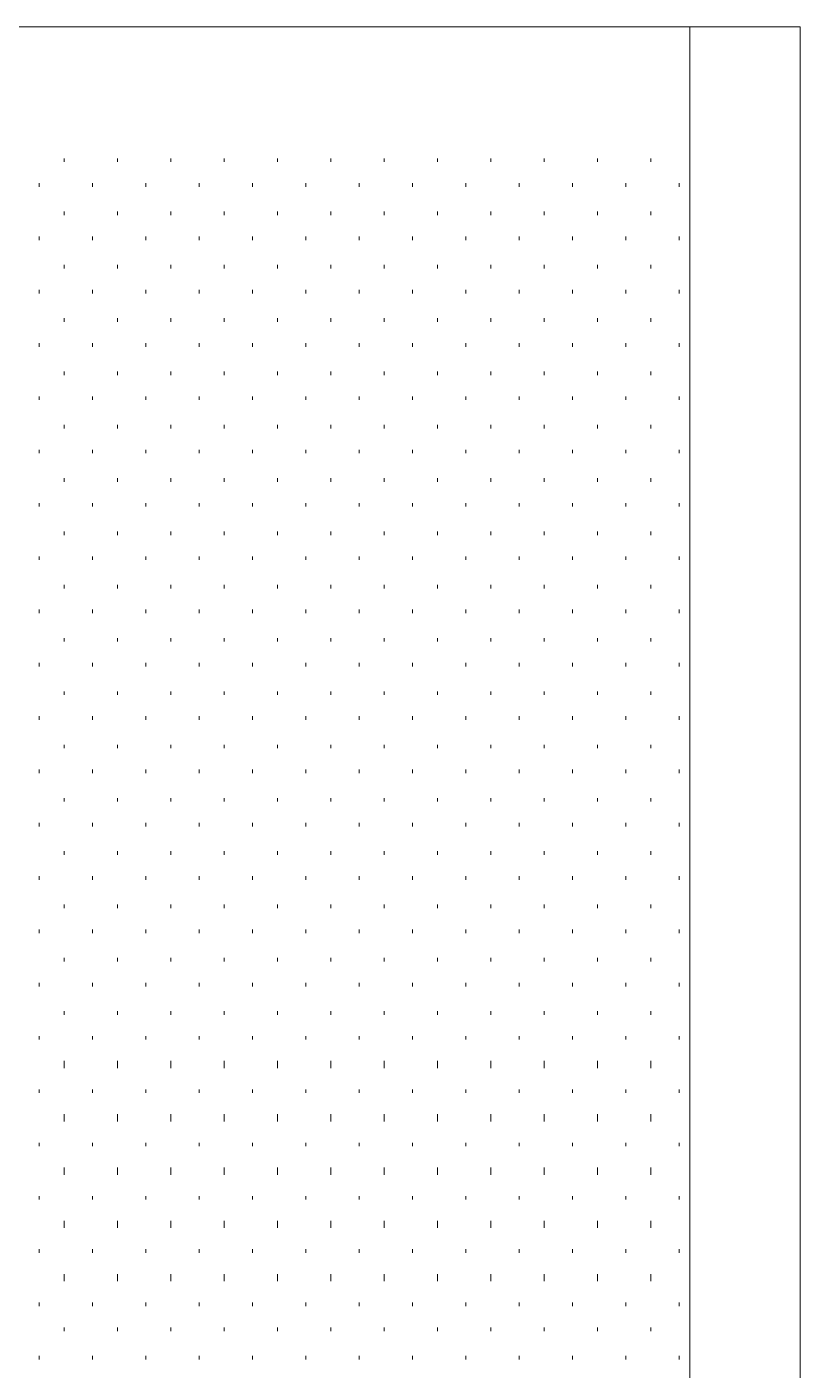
# Model space of a CAD drawing. Header units: inches. Extents: x -6061 to 13621, y -296 to 7483.
# Drawn here: x -5233.08 to -5215.66, y -122.81 to -92.54 of the extents above; entities that cross this region are included whole.
import ezdxf

# ---------------------------------------------------------------- set-up
doc = ezdxf.new("R2010")
doc.units = ezdxf.units.IN
doc.header["$MEASUREMENT"] = 0
doc.layers.get('0').update_dxf_attribs({"linetype": 'CONTINUOUS'})

msp = doc.modelspace()

# ---------------------------------------------------------------- linework, layer by layer
at = {"color": 7, "linetype": 'Continuous', "lineweight": 18, "true_color": 0x000007}
for p in [(-5323.62538, -92.53575), (-5215.66338, -184.55973)]:
    msp.add_line(p, (-5215.66338, -92.53575), dxfattribs=at)
at = {"color": 7, "linetype": 'Continuous', "lineweight": 9, "true_color": 0x000007}
for p, q in [((-5218.14619, -92.53575), (-5254.18691, -92.53575)), ((-5218.14619, -92.53575), (-5218.14619, -95.01855)), ((-5218.14619, -92.53575), (-5215.66338, -92.53575)), ((-5218.14619, -184.55973), (-5218.14619, -92.53575)), ((-5215.66338, -184.55973), (-5215.66338, -92.53575)), ((-5218.14619, -184.55973), (-5218.14619, -95.01855))]:
    msp.add_line(p, q, dxfattribs=at)
at = {"color": 7, "linetype": 'Continuous', "lineweight": 9, "true_color": 0xffffff}
for p, q in [((-5232.24212, -95.57919), (-5232.24212, -95.4991)), ((-5231.04076, -95.57919), (-5231.04076, -95.4991)), ((-5229.8394, -95.57919), (-5229.8394, -95.4991)), ((-5228.63805, -95.57919), (-5228.63805, -95.4991)), ((-5227.43669, -95.57919), (-5227.43669, -95.4991)), ((-5226.23533, -95.57919), (-5226.23533, -95.4991)), ((-5225.03397, -95.57919), (-5225.03397, -95.4991)), ((-5223.83262, -95.57919), (-5223.83262, -95.4991)), ((-5222.63126, -95.57919), (-5222.63126, -95.4991)), ((-5221.4299, -95.57919), (-5221.4299, -95.4991)), ((-5220.22854, -95.57919), (-5220.22854, -95.4991)), ((-5219.02719, -95.57919), (-5219.02719, -95.4991)), ((-5232.80275, -96.13982), (-5232.80275, -96.05973)), ((-5231.60139, -96.13982), (-5231.60139, -96.05973)), ((-5230.40004, -96.13982), (-5230.40004, -96.05973)), ((-5229.19868, -96.13982), (-5229.19868, -96.05973)), ((-5227.99732, -96.13982), (-5227.99732, -96.05973)), ((-5226.79596, -96.13982), (-5226.79596, -96.05973)), ((-5225.59461, -96.13982), (-5225.59461, -96.05973)), ((-5224.39325, -96.13982), (-5224.39325, -96.05973)), ((-5223.19189, -96.13982), (-5223.19189, -96.05973)), ((-5221.99053, -96.13982), (-5221.99053, -96.05973)), ((-5220.78918, -96.13982), (-5220.78918, -96.05973)), ((-5219.58782, -96.13982), (-5219.58782, -96.05973)), ((-5218.38646, -96.13982), (-5218.38646, -96.05973)), ((-5232.24212, -96.78054), (-5232.24212, -96.70045)), ((-5231.04076, -96.78054), (-5231.04076, -96.70045)), ((-5229.8394, -96.78054), (-5229.8394, -96.70045)), ((-5228.63805, -96.78054), (-5228.63805, -96.70045)), ((-5227.43669, -96.78054), (-5227.43669, -96.70045)), ((-5226.23533, -96.78054), (-5226.23533, -96.70045)), ((-5225.03397, -96.78054), (-5225.03397, -96.70045)), ((-5223.83262, -96.78054), (-5223.83262, -96.70045)), ((-5222.63126, -96.78054), (-5222.63126, -96.70045)), ((-5221.4299, -96.78054), (-5221.4299, -96.70045)), ((-5220.22854, -96.78054), (-5220.22854, -96.70045)), ((-5219.02719, -96.78054), (-5219.02719, -96.70045)), ((-5232.80275, -97.34118), (-5232.80275, -97.26109)), ((-5231.60139, -97.34118), (-5231.60139, -97.26109)), ((-5230.40004, -97.34118), (-5230.40004, -97.26109)), ((-5229.19868, -97.34118), (-5229.19868, -97.26109)), ((-5227.99732, -97.34118), (-5227.99732, -97.26109)), ((-5226.79596, -97.34118), (-5226.79596, -97.26109)), ((-5225.59461, -97.34118), (-5225.59461, -97.26109)), ((-5224.39325, -97.34118), (-5224.39325, -97.26109)), ((-5223.19189, -97.34118), (-5223.19189, -97.26109)), ((-5221.99053, -97.34118), (-5221.99053, -97.26109)), ((-5220.78918, -97.34118), (-5220.78918, -97.26109)), ((-5219.58782, -97.34118), (-5219.58782, -97.26109)), ((-5218.38646, -97.34118), (-5218.38646, -97.26109)), ((-5232.24212, -97.9819), (-5232.24212, -97.90181)), ((-5231.04076, -97.9819), (-5231.04076, -97.90181)), ((-5229.8394, -97.9819), (-5229.8394, -97.90181)), ((-5228.63805, -97.9819), (-5228.63805, -97.90181)), ((-5227.43669, -97.9819), (-5227.43669, -97.90181)), ((-5226.23533, -97.9819), (-5226.23533, -97.90181)), ((-5225.03397, -97.9819), (-5225.03397, -97.90181)), ((-5223.83262, -97.9819), (-5223.83262, -97.90181)), ((-5222.63126, -97.9819), (-5222.63126, -97.90181)), ((-5221.4299, -97.9819), (-5221.4299, -97.90181)), ((-5220.22854, -97.9819), (-5220.22854, -97.90181)), ((-5219.02719, -97.9819), (-5219.02719, -97.90181)), ((-5232.80275, -98.54253), (-5232.80275, -98.46244)), ((-5231.60139, -98.54253), (-5231.60139, -98.46244)), ((-5230.40004, -98.54253), (-5230.40004, -98.46244)), ((-5229.19868, -98.54253), (-5229.19868, -98.46244)), ((-5227.99732, -98.54253), (-5227.99732, -98.46244)), ((-5226.79596, -98.54253), (-5226.79596, -98.46244)), ((-5225.59461, -98.54253), (-5225.59461, -98.46244)), ((-5224.39325, -98.54253), (-5224.39325, -98.46244)), ((-5223.19189, -98.54253), (-5223.19189, -98.46244)), ((-5221.99053, -98.54253), (-5221.99053, -98.46244)), ((-5220.78918, -98.54253), (-5220.78918, -98.46244)), ((-5219.58782, -98.54253), (-5219.58782, -98.46244)), ((-5218.38646, -98.54253), (-5218.38646, -98.46244)), ((-5232.24212, -99.18326), (-5232.24212, -99.10317)), ((-5231.04076, -99.18326), (-5231.04076, -99.10317)), ((-5229.8394, -99.18326), (-5229.8394, -99.10317)), ((-5228.63805, -99.18326), (-5228.63805, -99.10317)), ((-5227.43669, -99.18326), (-5227.43669, -99.10317)), ((-5226.23533, -99.18326), (-5226.23533, -99.10317)), ((-5225.03397, -99.18326), (-5225.03397, -99.10317)), ((-5223.83262, -99.18326), (-5223.83262, -99.10317)), ((-5222.63126, -99.18326), (-5222.63126, -99.10317)), ((-5221.4299, -99.18326), (-5221.4299, -99.10317)), ((-5220.22854, -99.18326), (-5220.22854, -99.10317)), ((-5219.02719, -99.18326), (-5219.02719, -99.10317)), ((-5232.80275, -99.74389), (-5232.80275, -99.6638)), ((-5231.60139, -99.74389), (-5231.60139, -99.6638)), ((-5230.40004, -99.74389), (-5230.40004, -99.6638)), ((-5229.19868, -99.74389), (-5229.19868, -99.6638)), ((-5227.99732, -99.74389), (-5227.99732, -99.6638)), ((-5226.79596, -99.74389), (-5226.79596, -99.6638)), ((-5225.59461, -99.74389), (-5225.59461, -99.6638)), ((-5224.39325, -99.74389), (-5224.39325, -99.6638)), ((-5223.19189, -99.74389), (-5223.19189, -99.6638)), ((-5221.99053, -99.74389), (-5221.99053, -99.6638)), ((-5220.78918, -99.74389), (-5220.78918, -99.6638)), ((-5219.58782, -99.74389), (-5219.58782, -99.6638)), ((-5218.38646, -99.74389), (-5218.38646, -99.6638)), ((-5232.24212, -100.38462), (-5232.24212, -100.30453)), ((-5231.04076, -100.38462), (-5231.04076, -100.30453)), ((-5229.8394, -100.38462), (-5229.8394, -100.30453)), ((-5228.63805, -100.38462), (-5228.63805, -100.30453)), ((-5227.43669, -100.38462), (-5227.43669, -100.30453)), ((-5226.23533, -100.38462), (-5226.23533, -100.30453)), ((-5225.03397, -100.38462), (-5225.03397, -100.30453)), ((-5223.83262, -100.38462), (-5223.83262, -100.30453)), ((-5222.63126, -100.38462), (-5222.63126, -100.30453)), ((-5221.4299, -100.38462), (-5221.4299, -100.30453)), ((-5220.22854, -100.38462), (-5220.22854, -100.30453)), ((-5219.02719, -100.38462), (-5219.02719, -100.30453)), ((-5232.80275, -100.94525), (-5232.80275, -100.86516)), ((-5231.60139, -100.94525), (-5231.60139, -100.86516)), ((-5230.40004, -100.94525), (-5230.40004, -100.86516)), ((-5229.19868, -100.94525), (-5229.19868, -100.86516)), ((-5227.99732, -100.94525), (-5227.99732, -100.86516)), ((-5226.79596, -100.94525), (-5226.79596, -100.86516)), ((-5225.59461, -100.94525), (-5225.59461, -100.86516)), ((-5224.39325, -100.94525), (-5224.39325, -100.86516)), ((-5223.19189, -100.94525), (-5223.19189, -100.86516)), ((-5221.99053, -100.94525), (-5221.99053, -100.86516)), ((-5220.78918, -100.94525), (-5220.78918, -100.86516)), ((-5219.58782, -100.94525), (-5219.58782, -100.86516)), ((-5218.38646, -100.94525), (-5218.38646, -100.86516)), ((-5232.24212, -101.58597), (-5232.24212, -101.50588)), ((-5231.04076, -101.58597), (-5231.04076, -101.50588)), ((-5229.8394, -101.58597), (-5229.8394, -101.50588)), ((-5228.63805, -101.58597), (-5228.63805, -101.50588)), ((-5227.43669, -101.58597), (-5227.43669, -101.50588)), ((-5226.23533, -101.58597), (-5226.23533, -101.50588)), ((-5225.03397, -101.58597), (-5225.03397, -101.50588)), ((-5223.83262, -101.58597), (-5223.83262, -101.50588)), ((-5222.63126, -101.58597), (-5222.63126, -101.50588)), ((-5221.4299, -101.58597), (-5221.4299, -101.50588)), ((-5220.22854, -101.58597), (-5220.22854, -101.50588)), ((-5219.02719, -101.58597), (-5219.02719, -101.50588)), ((-5232.80275, -102.14661), (-5232.80275, -102.06652)), ((-5231.60139, -102.14661), (-5231.60139, -102.06652)), ((-5230.40004, -102.14661), (-5230.40004, -102.06652)), ((-5229.19868, -102.14661), (-5229.19868, -102.06652)), ((-5227.99732, -102.14661), (-5227.99732, -102.06652)), ((-5226.79596, -102.14661), (-5226.79596, -102.06652)), ((-5225.59461, -102.14661), (-5225.59461, -102.06652)), ((-5224.39325, -102.14661), (-5224.39325, -102.06652)), ((-5223.19189, -102.14661), (-5223.19189, -102.06652)), ((-5221.99053, -102.14661), (-5221.99053, -102.06652)), ((-5220.78918, -102.14661), (-5220.78918, -102.06652)), ((-5219.58782, -102.14661), (-5219.58782, -102.06652)), ((-5218.38646, -102.14661), (-5218.38646, -102.06652)), ((-5232.24212, -102.78733), (-5232.24212, -102.70724)), ((-5231.04076, -102.78733), (-5231.04076, -102.70724)), ((-5229.8394, -102.78733), (-5229.8394, -102.70724)), ((-5228.63805, -102.78733), (-5228.63805, -102.70724)), ((-5227.43669, -102.78733), (-5227.43669, -102.70724)), ((-5226.23533, -102.78733), (-5226.23533, -102.70724)), ((-5225.03397, -102.78733), (-5225.03397, -102.70724)), ((-5223.83262, -102.78733), (-5223.83262, -102.70724)), ((-5222.63126, -102.78733), (-5222.63126, -102.70724)), ((-5221.4299, -102.78733), (-5221.4299, -102.70724)), ((-5220.22854, -102.78733), (-5220.22854, -102.70724)), ((-5219.02719, -102.78733), (-5219.02719, -102.70724)), ((-5232.80275, -103.34796), (-5232.80275, -103.26787)), ((-5231.60139, -103.34796), (-5231.60139, -103.26787)), ((-5230.40004, -103.34796), (-5230.40004, -103.26787)), ((-5229.19868, -103.34796), (-5229.19868, -103.26787)), ((-5227.99732, -103.34796), (-5227.99732, -103.26787)), ((-5226.79596, -103.34796), (-5226.79596, -103.26787)), ((-5225.59461, -103.34796), (-5225.59461, -103.26787)), ((-5224.39325, -103.34796), (-5224.39325, -103.26787)), ((-5223.19189, -103.34796), (-5223.19189, -103.26787)), ((-5221.99053, -103.34796), (-5221.99053, -103.26787)), ((-5220.78918, -103.34796), (-5220.78918, -103.26787)), ((-5219.58782, -103.34796), (-5219.58782, -103.26787)), ((-5218.38646, -103.34796), (-5218.38646, -103.26787)), ((-5232.24212, -103.98869), (-5232.24212, -103.9086)), ((-5231.04076, -103.98869), (-5231.04076, -103.9086)), ((-5229.8394, -103.98869), (-5229.8394, -103.9086)), ((-5228.63805, -103.98869), (-5228.63805, -103.9086)), ((-5227.43669, -103.98869), (-5227.43669, -103.9086)), ((-5226.23533, -103.98869), (-5226.23533, -103.9086)), ((-5225.03397, -103.98869), (-5225.03397, -103.9086)), ((-5223.83262, -103.98869), (-5223.83262, -103.9086)), ((-5222.63126, -103.98869), (-5222.63126, -103.9086)), ((-5221.4299, -103.98869), (-5221.4299, -103.9086)), ((-5220.22854, -103.98869), (-5220.22854, -103.9086)), ((-5219.02719, -103.98869), (-5219.02719, -103.9086)), ((-5232.80275, -104.54932), (-5232.80275, -104.46923)), ((-5231.60139, -104.54932), (-5231.60139, -104.46923)), ((-5230.40004, -104.54932), (-5230.40004, -104.46923)), ((-5229.19868, -104.54932), (-5229.19868, -104.46923)), ((-5227.99732, -104.54932), (-5227.99732, -104.46923)), ((-5226.79596, -104.54932), (-5226.79596, -104.46923)), ((-5225.59461, -104.54932), (-5225.59461, -104.46923)), ((-5224.39325, -104.54932), (-5224.39325, -104.46923)), ((-5223.19189, -104.54932), (-5223.19189, -104.46923)), ((-5221.99053, -104.54932), (-5221.99053, -104.46923)), ((-5220.78918, -104.54932), (-5220.78918, -104.46923)), ((-5219.58782, -104.54932), (-5219.58782, -104.46923)), ((-5218.38646, -104.54932), (-5218.38646, -104.46923)), ((-5232.24212, -105.19005), (-5232.24212, -105.10995)), ((-5231.04076, -105.19005), (-5231.04076, -105.10995)), ((-5229.8394, -105.19005), (-5229.8394, -105.10995)), ((-5228.63805, -105.19005), (-5228.63805, -105.10995)), ((-5227.43669, -105.19005), (-5227.43669, -105.10995)), ((-5226.23533, -105.19005), (-5226.23533, -105.10995)), ((-5225.03397, -105.19005), (-5225.03397, -105.10995)), ((-5223.83262, -105.19005), (-5223.83262, -105.10995)), ((-5222.63126, -105.19005), (-5222.63126, -105.10995)), ((-5221.4299, -105.19005), (-5221.4299, -105.10995)), ((-5220.22854, -105.19005), (-5220.22854, -105.10995)), ((-5219.02719, -105.19005), (-5219.02719, -105.10995)), ((-5232.80275, -105.75068), (-5232.80275, -105.67059)), ((-5231.60139, -105.75068), (-5231.60139, -105.67059)), ((-5230.40004, -105.75068), (-5230.40004, -105.67059)), ((-5229.19868, -105.75068), (-5229.19868, -105.67059)), ((-5227.99732, -105.75068), (-5227.99732, -105.67059)), ((-5226.79596, -105.75068), (-5226.79596, -105.67059)), ((-5225.59461, -105.75068), (-5225.59461, -105.67059)), ((-5224.39325, -105.75068), (-5224.39325, -105.67059)), ((-5223.19189, -105.75068), (-5223.19189, -105.67059)), ((-5221.99053, -105.75068), (-5221.99053, -105.67059)), ((-5220.78918, -105.75068), (-5220.78918, -105.67059)), ((-5219.58782, -105.75068), (-5219.58782, -105.67059)), ((-5218.38646, -105.75068), (-5218.38646, -105.67059)), ((-5232.24212, -106.3914), (-5232.24212, -106.31131)), ((-5231.04076, -106.3914), (-5231.04076, -106.31131)), ((-5229.8394, -106.3914), (-5229.8394, -106.31131)), ((-5228.63805, -106.3914), (-5228.63805, -106.31131)), ((-5227.43669, -106.3914), (-5227.43669, -106.31131)), ((-5226.23533, -106.3914), (-5226.23533, -106.31131)), ((-5225.03397, -106.3914), (-5225.03397, -106.31131)), ((-5223.83262, -106.3914), (-5223.83262, -106.31131)), ((-5222.63126, -106.3914), (-5222.63126, -106.31131)), ((-5221.4299, -106.3914), (-5221.4299, -106.31131)), ((-5220.22854, -106.3914), (-5220.22854, -106.31131)), ((-5219.02719, -106.3914), (-5219.02719, -106.31131)), ((-5232.80275, -106.95204), (-5232.80275, -106.87195)), ((-5231.60139, -106.95204), (-5231.60139, -106.87195)), ((-5230.40004, -106.95204), (-5230.40004, -106.87195)), ((-5229.19868, -106.95204), (-5229.19868, -106.87195)), ((-5227.99732, -106.95204), (-5227.99732, -106.87195)), ((-5226.79596, -106.95204), (-5226.79596, -106.87195)), ((-5225.59461, -106.95204), (-5225.59461, -106.87195)), ((-5224.39325, -106.95204), (-5224.39325, -106.87195)), ((-5223.19189, -106.95204), (-5223.19189, -106.87195)), ((-5221.99053, -106.95204), (-5221.99053, -106.87195)), ((-5220.78918, -106.95204), (-5220.78918, -106.87195)), ((-5219.58782, -106.95204), (-5219.58782, -106.87195)), ((-5218.38646, -106.95204), (-5218.38646, -106.87195)), ((-5232.24212, -107.59276), (-5232.24212, -107.51267)), ((-5231.04076, -107.59276), (-5231.04076, -107.51267)), ((-5229.8394, -107.59276), (-5229.8394, -107.51267)), ((-5228.63805, -107.59276), (-5228.63805, -107.51267)), ((-5227.43669, -107.59276), (-5227.43669, -107.51267)), ((-5226.23533, -107.59276), (-5226.23533, -107.51267)), ((-5225.03397, -107.59276), (-5225.03397, -107.51267)), ((-5223.83262, -107.59276), (-5223.83262, -107.51267)), ((-5222.63126, -107.59276), (-5222.63126, -107.51267)), ((-5221.4299, -107.59276), (-5221.4299, -107.51267)), ((-5220.22854, -107.59276), (-5220.22854, -107.51267)), ((-5219.02719, -107.59276), (-5219.02719, -107.51267)), ((-5232.80275, -108.15339), (-5232.80275, -108.0733)), ((-5231.60139, -108.15339), (-5231.60139, -108.0733)), ((-5230.40004, -108.15339), (-5230.40004, -108.0733)), ((-5229.19868, -108.15339), (-5229.19868, -108.0733)), ((-5227.99732, -108.15339), (-5227.99732, -108.0733)), ((-5226.79596, -108.15339), (-5226.79596, -108.0733)), ((-5225.59461, -108.15339), (-5225.59461, -108.0733)), ((-5224.39325, -108.15339), (-5224.39325, -108.0733)), ((-5223.19189, -108.15339), (-5223.19189, -108.0733)), ((-5221.99053, -108.15339), (-5221.99053, -108.0733)), ((-5220.78918, -108.15339), (-5220.78918, -108.0733)), ((-5219.58782, -108.15339), (-5219.58782, -108.0733)), ((-5218.38646, -108.15339), (-5218.38646, -108.0733)), ((-5232.24212, -108.79412), (-5232.24212, -108.71403)), ((-5231.04076, -108.79412), (-5231.04076, -108.71403)), ((-5229.8394, -108.79412), (-5229.8394, -108.71403)), ((-5228.63805, -108.79412), (-5228.63805, -108.71403)), ((-5227.43669, -108.79412), (-5227.43669, -108.71403)), ((-5226.23533, -108.79412), (-5226.23533, -108.71403)), ((-5225.03397, -108.79412), (-5225.03397, -108.71403)), ((-5223.83262, -108.79412), (-5223.83262, -108.71403)), ((-5222.63126, -108.79412), (-5222.63126, -108.71403)), ((-5221.4299, -108.79412), (-5221.4299, -108.71403)), ((-5220.22854, -108.79412), (-5220.22854, -108.71403)), ((-5219.02719, -108.79412), (-5219.02719, -108.71403)), ((-5232.80275, -109.35475), (-5232.80275, -109.27466)), ((-5231.60139, -109.35475), (-5231.60139, -109.27466)), ((-5230.40004, -109.35475), (-5230.40004, -109.27466)), ((-5229.19868, -109.35475), (-5229.19868, -109.27466)), ((-5227.99732, -109.35475), (-5227.99732, -109.27466)), ((-5226.79596, -109.35475), (-5226.79596, -109.27466)), ((-5225.59461, -109.35475), (-5225.59461, -109.27466)), ((-5224.39325, -109.35475), (-5224.39325, -109.27466)), ((-5223.19189, -109.35475), (-5223.19189, -109.27466)), ((-5221.99053, -109.35475), (-5221.99053, -109.27466)), ((-5220.78918, -109.35475), (-5220.78918, -109.27466)), ((-5219.58782, -109.35475), (-5219.58782, -109.27466)), ((-5218.38646, -109.35475), (-5218.38646, -109.27466)), ((-5232.24212, -109.99548), (-5232.24212, -109.91538)), ((-5231.04076, -109.99548), (-5231.04076, -109.91538)), ((-5229.8394, -109.99548), (-5229.8394, -109.91538)), ((-5228.63805, -109.99548), (-5228.63805, -109.91538)), ((-5227.43669, -109.99548), (-5227.43669, -109.91538)), ((-5226.23533, -109.99548), (-5226.23533, -109.91538)), ((-5225.03397, -109.99548), (-5225.03397, -109.91538)), ((-5223.83262, -109.99548), (-5223.83262, -109.91538)), ((-5222.63126, -109.99548), (-5222.63126, -109.91538)), ((-5221.4299, -109.99548), (-5221.4299, -109.91538)), ((-5220.22854, -109.99548), (-5220.22854, -109.91538)), ((-5219.02719, -109.99548), (-5219.02719, -109.91538)), ((-5232.80275, -110.55611), (-5232.80275, -110.47602)), ((-5231.60139, -110.55611), (-5231.60139, -110.47602)), ((-5230.40004, -110.55611), (-5230.40004, -110.47602)), ((-5229.19868, -110.55611), (-5229.19868, -110.47602)), ((-5227.99732, -110.55611), (-5227.99732, -110.47602)), ((-5226.79596, -110.55611), (-5226.79596, -110.47602)), ((-5225.59461, -110.55611), (-5225.59461, -110.47602)), ((-5224.39325, -110.55611), (-5224.39325, -110.47602)), ((-5223.19189, -110.55611), (-5223.19189, -110.47602)), ((-5221.99053, -110.55611), (-5221.99053, -110.47602)), ((-5220.78918, -110.55611), (-5220.78918, -110.47602)), ((-5219.58782, -110.55611), (-5219.58782, -110.47602)), ((-5218.38646, -110.55611), (-5218.38646, -110.47602)), ((-5232.24212, -111.19683), (-5232.24212, -111.11674)), ((-5231.04076, -111.19683), (-5231.04076, -111.11674)), ((-5229.8394, -111.19683), (-5229.8394, -111.11674)), ((-5228.63805, -111.19683), (-5228.63805, -111.11674)), ((-5227.43669, -111.19683), (-5227.43669, -111.11674)), ((-5226.23533, -111.19683), (-5226.23533, -111.11674)), ((-5225.03397, -111.19683), (-5225.03397, -111.11674)), ((-5223.83262, -111.19683), (-5223.83262, -111.11674)), ((-5222.63126, -111.19683), (-5222.63126, -111.11674)), ((-5221.4299, -111.19683), (-5221.4299, -111.11674)), ((-5220.22854, -111.19683), (-5220.22854, -111.11674)), ((-5219.02719, -111.19683), (-5219.02719, -111.11674)), ((-5232.80275, -111.75747), (-5232.80275, -111.67738)), ((-5231.60139, -111.75747), (-5231.60139, -111.67738)), ((-5230.40004, -111.75747), (-5230.40004, -111.67738)), ((-5229.19868, -111.75747), (-5229.19868, -111.67738)), ((-5227.99732, -111.75747), (-5227.99732, -111.67738)), ((-5226.79596, -111.75747), (-5226.79596, -111.67738)), ((-5225.59461, -111.75747), (-5225.59461, -111.67738)), ((-5224.39325, -111.75747), (-5224.39325, -111.67738)), ((-5223.19189, -111.75747), (-5223.19189, -111.67738)), ((-5221.99053, -111.75747), (-5221.99053, -111.67738)), ((-5220.78918, -111.75747), (-5220.78918, -111.67738)), ((-5219.58782, -111.75747), (-5219.58782, -111.67738)), ((-5218.38646, -111.75747), (-5218.38646, -111.67738)), ((-5232.24212, -112.39819), (-5232.24212, -112.3181)), ((-5231.04076, -112.39819), (-5231.04076, -112.3181)), ((-5229.8394, -112.39819), (-5229.8394, -112.3181)), ((-5228.63805, -112.39819), (-5228.63805, -112.3181)), ((-5227.43669, -112.39819), (-5227.43669, -112.3181)), ((-5226.23533, -112.39819), (-5226.23533, -112.3181)), ((-5225.03397, -112.39819), (-5225.03397, -112.3181)), ((-5223.83262, -112.39819), (-5223.83262, -112.3181)), ((-5222.63126, -112.39819), (-5222.63126, -112.3181)), ((-5221.4299, -112.39819), (-5221.4299, -112.3181)), ((-5220.22854, -112.39819), (-5220.22854, -112.3181)), ((-5219.02719, -112.39819), (-5219.02719, -112.3181)), ((-5232.80275, -112.95882), (-5232.80275, -112.87873)), ((-5231.60139, -112.95882), (-5231.60139, -112.87873)), ((-5230.40004, -112.95882), (-5230.40004, -112.87873)), ((-5229.19868, -112.95882), (-5229.19868, -112.87873)), ((-5227.99732, -112.95882), (-5227.99732, -112.87873)), ((-5226.79596, -112.95882), (-5226.79596, -112.87873)), ((-5225.59461, -112.95882), (-5225.59461, -112.87873)), ((-5224.39325, -112.95882), (-5224.39325, -112.87873)), ((-5223.19189, -112.95882), (-5223.19189, -112.87873)), ((-5221.99053, -112.95882), (-5221.99053, -112.87873)), ((-5220.78918, -112.95882), (-5220.78918, -112.87873)), ((-5219.58782, -112.95882), (-5219.58782, -112.87873)), ((-5218.38646, -112.95882), (-5218.38646, -112.87873)), ((-5232.24212, -113.59955), (-5232.24212, -113.51946)), ((-5231.04076, -113.59955), (-5231.04076, -113.51946)), ((-5229.8394, -113.59955), (-5229.8394, -113.51946)), ((-5228.63805, -113.59955), (-5228.63805, -113.51946)), ((-5227.43669, -113.59955), (-5227.43669, -113.51946)), ((-5226.23533, -113.59955), (-5226.23533, -113.51946)), ((-5225.03397, -113.59955), (-5225.03397, -113.51946)), ((-5223.83262, -113.59955), (-5223.83262, -113.51946)), ((-5222.63126, -113.59955), (-5222.63126, -113.51946)), ((-5221.4299, -113.59955), (-5221.4299, -113.51946)), ((-5220.22854, -113.59955), (-5220.22854, -113.51946)), ((-5219.02719, -113.59955), (-5219.02719, -113.51946)), ((-5232.80275, -114.16018), (-5232.80275, -114.08009)), ((-5231.60139, -114.16018), (-5231.60139, -114.08009)), ((-5230.40004, -114.16018), (-5230.40004, -114.08009)), ((-5229.19868, -114.16018), (-5229.19868, -114.08009)), ((-5227.99732, -114.16018), (-5227.99732, -114.08009)), ((-5226.79596, -114.16018), (-5226.79596, -114.08009)), ((-5225.59461, -114.16018), (-5225.59461, -114.08009)), ((-5224.39325, -114.16018), (-5224.39325, -114.08009)), ((-5223.19189, -114.16018), (-5223.19189, -114.08009)), ((-5221.99053, -114.16018), (-5221.99053, -114.08009)), ((-5220.78918, -114.16018), (-5220.78918, -114.08009)), ((-5219.58782, -114.16018), (-5219.58782, -114.08009)), ((-5218.38646, -114.16018), (-5218.38646, -114.08009)), ((-5232.24212, -114.80091), (-5232.24212, -114.72081)), ((-5231.04076, -114.80091), (-5231.04076, -114.72081)), ((-5229.8394, -114.80091), (-5229.8394, -114.72081)), ((-5228.63805, -114.80091), (-5228.63805, -114.72081)), ((-5227.43669, -114.80091), (-5227.43669, -114.72081)), ((-5226.23533, -114.80091), (-5226.23533, -114.72081)), ((-5225.03397, -114.80091), (-5225.03397, -114.72081)), ((-5223.83262, -114.80091), (-5223.83262, -114.72081)), ((-5222.63126, -114.80091), (-5222.63126, -114.72081)), ((-5221.4299, -114.80091), (-5221.4299, -114.72081)), ((-5220.22854, -114.80091), (-5220.22854, -114.72081)), ((-5219.02719, -114.80091), (-5219.02719, -114.72081)), ((-5232.80275, -115.36154), (-5232.80275, -115.28145)), ((-5231.60139, -115.36154), (-5231.60139, -115.28145)), ((-5230.40004, -115.36154), (-5230.40004, -115.28145)), ((-5229.19868, -115.36154), (-5229.19868, -115.28145)), ((-5227.99732, -115.36154), (-5227.99732, -115.28145)), ((-5226.79596, -115.36154), (-5226.79596, -115.28145)), ((-5225.59461, -115.36154), (-5225.59461, -115.28145)), ((-5224.39325, -115.36154), (-5224.39325, -115.28145)), ((-5223.19189, -115.36154), (-5223.19189, -115.28145)), ((-5221.99053, -115.36154), (-5221.99053, -115.28145)), ((-5220.78918, -115.36154), (-5220.78918, -115.28145)), ((-5219.58782, -115.36154), (-5219.58782, -115.28145)), ((-5218.38646, -115.36154), (-5218.38646, -115.28145)), ((-5232.24212, -116.00226), (-5232.24212, -115.84208)), ((-5231.04076, -116.00226), (-5231.04076, -115.84208)), ((-5229.8394, -116.00226), (-5229.8394, -115.84208)), ((-5228.63805, -116.00226), (-5228.63805, -115.84208)), ((-5227.43669, -116.00226), (-5227.43669, -115.84208)), ((-5226.23533, -116.00226), (-5226.23533, -115.84208)), ((-5225.03397, -116.00226), (-5225.03397, -115.84208)), ((-5223.83262, -116.00226), (-5223.83262, -115.84208)), ((-5222.63126, -116.00226), (-5222.63126, -115.84208)), ((-5221.4299, -116.00226), (-5221.4299, -115.84208)), ((-5220.22854, -116.00226), (-5220.22854, -115.84208)), ((-5219.02719, -116.00226), (-5219.02719, -115.84208)), ((-5232.80275, -116.5629), (-5232.80275, -116.48281)), ((-5231.60139, -116.5629), (-5231.60139, -116.48281)), ((-5230.40004, -116.5629), (-5230.40004, -116.48281)), ((-5229.19868, -116.5629), (-5229.19868, -116.48281)), ((-5227.99732, -116.5629), (-5227.99732, -116.48281)), ((-5226.79596, -116.5629), (-5226.79596, -116.48281)), ((-5225.59461, -116.5629), (-5225.59461, -116.48281)), ((-5224.39325, -116.5629), (-5224.39325, -116.48281)), ((-5223.19189, -116.5629), (-5223.19189, -116.48281)), ((-5221.99053, -116.5629), (-5221.99053, -116.48281)), ((-5220.78918, -116.5629), (-5220.78918, -116.48281)), ((-5219.58782, -116.5629), (-5219.58782, -116.48281)), ((-5218.38646, -116.5629), (-5218.38646, -116.48281)), ((-5232.24212, -117.20362), (-5232.24212, -117.04344)), ((-5231.04076, -117.20362), (-5231.04076, -117.04344)), ((-5229.8394, -117.20362), (-5229.8394, -117.04344)), ((-5228.63805, -117.20362), (-5228.63805, -117.04344)), ((-5227.43669, -117.20362), (-5227.43669, -117.04344)), ((-5226.23533, -117.20362), (-5226.23533, -117.04344)), ((-5225.03397, -117.20362), (-5225.03397, -117.04344)), ((-5223.83262, -117.20362), (-5223.83262, -117.04344)), ((-5222.63126, -117.20362), (-5222.63126, -117.04344)), ((-5221.4299, -117.20362), (-5221.4299, -117.04344)), ((-5220.22854, -117.20362), (-5220.22854, -117.04344)), ((-5219.02719, -117.20362), (-5219.02719, -117.04344)), ((-5232.80275, -117.76425), (-5232.80275, -117.68416)), ((-5231.60139, -117.76425), (-5231.60139, -117.68416)), ((-5230.40004, -117.76425), (-5230.40004, -117.68416)), ((-5229.19868, -117.76425), (-5229.19868, -117.68416)), ((-5227.99732, -117.76425), (-5227.99732, -117.68416)), ((-5226.79596, -117.76425), (-5226.79596, -117.68416)), ((-5225.59461, -117.76425), (-5225.59461, -117.68416)), ((-5224.39325, -117.76425), (-5224.39325, -117.68416)), ((-5223.19189, -117.76425), (-5223.19189, -117.68416)), ((-5221.99053, -117.76425), (-5221.99053, -117.68416)), ((-5220.78918, -117.76425), (-5220.78918, -117.68416)), ((-5219.58782, -117.76425), (-5219.58782, -117.68416)), ((-5218.38646, -117.76425), (-5218.38646, -117.68416)), ((-5232.24212, -118.40498), (-5232.24212, -118.2448)), ((-5231.04076, -118.40498), (-5231.04076, -118.2448)), ((-5229.8394, -118.40498), (-5229.8394, -118.2448)), ((-5228.63805, -118.40498), (-5228.63805, -118.2448)), ((-5227.43669, -118.40498), (-5227.43669, -118.2448)), ((-5226.23533, -118.40498), (-5226.23533, -118.2448)), ((-5225.03397, -118.40498), (-5225.03397, -118.2448)), ((-5223.83262, -118.40498), (-5223.83262, -118.2448)), ((-5222.63126, -118.40498), (-5222.63126, -118.2448)), ((-5221.4299, -118.40498), (-5221.4299, -118.2448)), ((-5220.22854, -118.40498), (-5220.22854, -118.2448)), ((-5219.02719, -118.40498), (-5219.02719, -118.2448)), ((-5232.80275, -118.96561), (-5232.80275, -118.88552)), ((-5231.60139, -118.96561), (-5231.60139, -118.88552)), ((-5230.40004, -118.96561), (-5230.40004, -118.88552)), ((-5229.19868, -118.96561), (-5229.19868, -118.88552)), ((-5227.99732, -118.96561), (-5227.99732, -118.88552)), ((-5226.79596, -118.96561), (-5226.79596, -118.88552)), ((-5225.59461, -118.96561), (-5225.59461, -118.88552)), ((-5224.39325, -118.96561), (-5224.39325, -118.88552)), ((-5223.19189, -118.96561), (-5223.19189, -118.88552)), ((-5221.99053, -118.96561), (-5221.99053, -118.88552)), ((-5220.78918, -118.96561), (-5220.78918, -118.88552)), ((-5219.58782, -118.96561), (-5219.58782, -118.88552)), ((-5218.38646, -118.96561), (-5218.38646, -118.88552)), ((-5232.24212, -119.60634), (-5232.24212, -119.44615)), ((-5231.04076, -119.60634), (-5231.04076, -119.44615)), ((-5229.8394, -119.60634), (-5229.8394, -119.44615)), ((-5228.63805, -119.60634), (-5228.63805, -119.44615)), ((-5227.43669, -119.60634), (-5227.43669, -119.44615)), ((-5226.23533, -119.60634), (-5226.23533, -119.44615)), ((-5225.03397, -119.60634), (-5225.03397, -119.44615)), ((-5223.83262, -119.60634), (-5223.83262, -119.44615)), ((-5222.63126, -119.60634), (-5222.63126, -119.44615)), ((-5221.4299, -119.60634), (-5221.4299, -119.44615)), ((-5220.22854, -119.60634), (-5220.22854, -119.44615)), ((-5219.02719, -119.60634), (-5219.02719, -119.44615)), ((-5232.80275, -120.16697), (-5232.80275, -120.08688)), ((-5231.60139, -120.16697), (-5231.60139, -120.08688)), ((-5230.40004, -120.16697), (-5230.40004, -120.08688)), ((-5229.19868, -120.16697), (-5229.19868, -120.08688)), ((-5227.99732, -120.16697), (-5227.99732, -120.08688)), ((-5226.79596, -120.16697), (-5226.79596, -120.08688)), ((-5225.59461, -120.16697), (-5225.59461, -120.08688)), ((-5224.39325, -120.16697), (-5224.39325, -120.08688)), ((-5223.19189, -120.16697), (-5223.19189, -120.08688)), ((-5221.99053, -120.16697), (-5221.99053, -120.08688)), ((-5220.78918, -120.16697), (-5220.78918, -120.08688)), ((-5219.58782, -120.16697), (-5219.58782, -120.08688)), ((-5218.38646, -120.16697), (-5218.38646, -120.08688)), ((-5232.24212, -120.80769), (-5232.24212, -120.64751)), ((-5231.04076, -120.80769), (-5231.04076, -120.64751)), ((-5229.8394, -120.80769), (-5229.8394, -120.64751)), ((-5228.63805, -120.80769), (-5228.63805, -120.64751)), ((-5227.43669, -120.80769), (-5227.43669, -120.64751)), ((-5226.23533, -120.80769), (-5226.23533, -120.64751)), ((-5225.03397, -120.80769), (-5225.03397, -120.64751)), ((-5223.83262, -120.80769), (-5223.83262, -120.64751)), ((-5222.63126, -120.80769), (-5222.63126, -120.64751)), ((-5221.4299, -120.80769), (-5221.4299, -120.64751)), ((-5220.22854, -120.80769), (-5220.22854, -120.64751)), ((-5219.02719, -120.80769), (-5219.02719, -120.64751)), ((-5232.80275, -121.36833), (-5232.80275, -121.28824)), ((-5231.60139, -121.36833), (-5231.60139, -121.28824)), ((-5230.40004, -121.36833), (-5230.40004, -121.28824)), ((-5229.19868, -121.36833), (-5229.19868, -121.28824)), ((-5227.99732, -121.36833), (-5227.99732, -121.28824)), ((-5226.79596, -121.36833), (-5226.79596, -121.28824)), ((-5225.59461, -121.36833), (-5225.59461, -121.28824)), ((-5224.39325, -121.36833), (-5224.39325, -121.28824)), ((-5223.19189, -121.36833), (-5223.19189, -121.28824)), ((-5221.99053, -121.36833), (-5221.99053, -121.28824)), ((-5220.78918, -121.36833), (-5220.78918, -121.28824)), ((-5219.58782, -121.36833), (-5219.58782, -121.28824)), ((-5218.38646, -121.36833), (-5218.38646, -121.28824)), ((-5232.24212, -121.92896), (-5232.24212, -121.84887)), ((-5231.04076, -121.92896), (-5231.04076, -121.84887)), ((-5229.8394, -121.92896), (-5229.8394, -121.84887)), ((-5228.63805, -121.92896), (-5228.63805, -121.84887)), ((-5227.43669, -121.92896), (-5227.43669, -121.84887)), ((-5226.23533, -121.92896), (-5226.23533, -121.84887)), ((-5225.03397, -121.92896), (-5225.03397, -121.84887)), ((-5223.83262, -121.92896), (-5223.83262, -121.84887)), ((-5222.63126, -121.92896), (-5222.63126, -121.84887)), ((-5221.4299, -121.92896), (-5221.4299, -121.84887)), ((-5220.22854, -121.92896), (-5220.22854, -121.84887)), ((-5219.02719, -121.92896), (-5219.02719, -121.84887)), ((-5232.80275, -122.56968), (-5232.80275, -122.48959)), ((-5231.60139, -122.56968), (-5231.60139, -122.48959)), ((-5230.40004, -122.56968), (-5230.40004, -122.48959)), ((-5229.19868, -122.56968), (-5229.19868, -122.48959)), ((-5227.99732, -122.56968), (-5227.99732, -122.48959)), ((-5226.79596, -122.56968), (-5226.79596, -122.48959)), ((-5225.59461, -122.56968), (-5225.59461, -122.48959)), ((-5224.39325, -122.56968), (-5224.39325, -122.48959)), ((-5223.19189, -122.56968), (-5223.19189, -122.48959)), ((-5221.99053, -122.56968), (-5221.99053, -122.48959)), ((-5220.78918, -122.56968), (-5220.78918, -122.48959)), ((-5219.58782, -122.56968), (-5219.58782, -122.48959)), ((-5218.38646, -122.56968), (-5218.38646, -122.48959))]:
    msp.add_line(p, q, dxfattribs=at)

doc.saveas('drawing.dxf')
